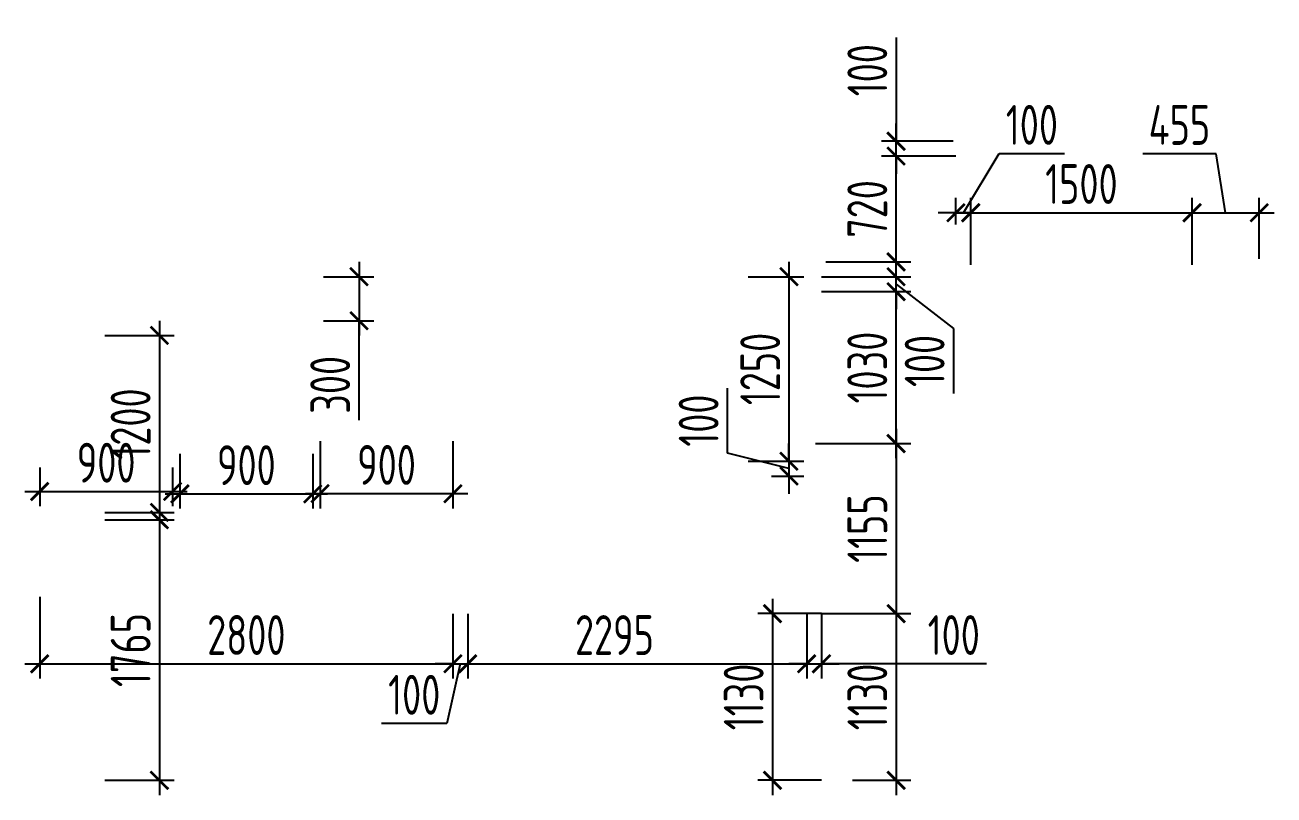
# Model space of a CAD drawing. Header units: millimetres. Extents: x -350007 to 536090, y -888 to 198380.
# Drawn here: x 212076 to 220541, y 75066 to 80287 of the extents above; entities that cross this region are included whole.
import ezdxf

# ---------------------------------------------------------------- set-up
doc = ezdxf.new("R2010")
doc.units = ezdxf.units.MM
doc.layers.add('АР_Размеры нов.', color=15, linetype='Continuous', lineweight=0)
doc.styles.add('ISOCPEUR', font='isocpeur.ttf', dxfattribs={"width": 0.7})
doc.dimstyles.new('R_100', dxfattribs={"dimtxt": 270, "dimasz": 120, "dimexe": 100, "dimexo": 0, "dimgap": 60, "dimtad": 1, "dimdec": 0, "dimrnd": 5, "dimzin": 0, "dimdsep": 46, "dimtxsty": 'ISOCPEUR', "dimblk": 'ARCHTICK', "dimcen": 0, "dimdle": 100, "dimclrd": 256, "dimclre": 256, "dimclrt": 256, "dimadec": 0, "dimazin": 0, "dimtfac": 2, "dimtdec": 0, "dimtofl": 0, "dimtmove": 1, "dimatfit": 3, "dimfxl": 1, "dimtvp": 3, "dimtolj": 1, "dimtzin": 0, "dimarcsym": 0})

# ---------------------------------------------------------------- blocks, each defined once
blk = doc.blocks.new('_ArchTick')
at = {"color": 0, "linetype": 'ByBlock', "const_width": 0.15}
blk.add_lwpolyline([(-0.5, -0.5), (0.5, 0.5)], dxfattribs=at)
blk = doc.blocks.new('*D2578')
at = {"layer": 'Defpoints', "color": 0, "ltscale": 100, "transparency": 16777216}
for p in [(217473.3, 76295.7), (217141.4, 75165.7), (217473.3, 75165.7)]:
    blk.add_point(p, dxfattribs=at)
at = {"layer": 'АР_Размеры нов.', "lineweight": -2, "ltscale": 100, "transparency": 16777216}
for p, q in [((217141.4, 76395.7), (217141.4, 75065.7)), ((217473.3, 76295.7), (217041.4, 76295.7)), ((217473.3, 75165.7), (217041.4, 75165.7))]:
    blk.add_line(p, q, dxfattribs=at)
at = {"layer": 'АР_Размеры нов.', "lineweight": -2, "ltscale": 100, "transparency": 16777216, "xscale": 120, "yscale": 120, "zscale": 120}
for p, rotation in [((217141.4, 76295.7), 90), ((217141.4, 75165.7), 270)]:
    blk.add_blockref('_ArchTick', p, dxfattribs=dict(at, rotation=rotation))
at = {"layer": 'АР_Размеры нов.', "ltscale": 100, "transparency": 16777216, "insert": (216946.4, 75730.7), "char_height": 270, "attachment_point": 5, "rotation": 90, "style": 'ISOCPEUR'}
blk.add_mtext('\\A1;1130', dxfattribs=at)
blk = doc.blocks.new('*D2617')
at = {"layer": 'Defpoints', "color": 0, "ltscale": 100, "transparency": 16777216}
for p in [(219985.1, 79013.9), (218485.2, 78660.4), (219985.1, 78660.4)]:
    blk.add_point(p, dxfattribs=at)
at = {"layer": 'АР_Размеры нов.', "lineweight": -2, "ltscale": 100, "transparency": 16777216}
for p, q in [((218485.2, 78660.4), (218485.2, 79113.9)), ((219985.1, 78660.4), (219985.1, 79113.9)), ((218385.2, 79013.9), (220085.1, 79013.9))]:
    blk.add_line(p, q, dxfattribs=at)
at = {"layer": 'АР_Размеры нов.', "lineweight": -2, "ltscale": 100, "transparency": 16777216, "xscale": 120, "yscale": 120, "zscale": 120, "rotation": 180}
blk.add_blockref('_ArchTick', (218485.2, 79013.9), dxfattribs=at)
at = {"layer": 'АР_Размеры нов.', "lineweight": -2, "ltscale": 100, "transparency": 16777216, "xscale": 120, "yscale": 120, "zscale": 120}
blk.add_blockref('_ArchTick', (219985.1, 79013.9), dxfattribs=at)
at = {"layer": 'АР_Размеры нов.', "ltscale": 100, "transparency": 16777216, "insert": (219235.2, 79208.9), "char_height": 270, "attachment_point": 5, "style": 'ISOCPEUR'}
blk.add_mtext('\\A1;1500', dxfattribs=at)
blk = doc.blocks.new('*D1772')
at = {"layer": 'Defpoints', "color": 0, "ltscale": 100, "transparency": 16777216}
for p in [(217473.3, 78479), (217979.3, 78479), (217433.3, 77448.7)]:
    blk.add_point(p, dxfattribs=at)
at = {"layer": 'АР_Размеры нов.', "lineweight": -2, "ltscale": 100, "transparency": 16777216}
for p, q in [((217979.3, 77348.7), (217979.3, 78579)), ((217473.3, 78479), (218079.3, 78479)), ((217433.3, 77448.7), (218079.3, 77448.7))]:
    blk.add_line(p, q, dxfattribs=at)
at = {"layer": 'АР_Размеры нов.', "lineweight": -2, "ltscale": 100, "transparency": 16777216, "xscale": 120, "yscale": 120, "zscale": 120}
for p, rotation in [((217979.3, 78479), 90), ((217979.3, 77448.7), 270)]:
    blk.add_blockref('_ArchTick', p, dxfattribs=dict(at, rotation=rotation))
at = {"layer": 'АР_Размеры нов.', "ltscale": 100, "transparency": 16777216, "insert": (217784.3, 77963.9), "char_height": 270, "attachment_point": 5, "rotation": 90, "style": 'ISOCPEUR'}
blk.add_mtext('\\A1;1030', dxfattribs=at)
blk = doc.blocks.new('*D1786')
at = {"layer": 'Defpoints', "color": 0, "ltscale": 500, "transparency": 16777216}
for p in [(214099.6, 78580.3), (214099.6, 78281.5), (214339.4, 78281.5)]:
    blk.add_point(p, dxfattribs=at)
at = {"layer": 'АР_Размеры нов.', "lineweight": -2, "ltscale": 500, "transparency": 16777216}
for p, q in [((214339.4, 78680.3), (214339.4, 78181.5)), ((214099.6, 78580.3), (214439.4, 78580.3)), ((214099.6, 78281.5), (214439.4, 78281.5)), ((214339.4, 77607.6), (214339.4, 78281.5))]:
    blk.add_line(p, q, dxfattribs=at)
at = {"layer": 'АР_Размеры нов.', "lineweight": -2, "ltscale": 500, "transparency": 16777216, "xscale": 120, "yscale": 120, "zscale": 120}
for p, rotation in [((214339.4, 78580.3), 90), ((214339.4, 78281.5), 270)]:
    blk.add_blockref('_ArchTick', p, dxfattribs=dict(at, rotation=rotation))
at = {"layer": 'АР_Размеры нов.', "lineweight": 13, "ltscale": 500, "transparency": 16777216, "insert": (214144.4, 77847.1), "char_height": 270, "attachment_point": 5, "rotation": 90, "style": 'ISOCPEUR'}
blk.add_mtext('\\A1;300', dxfattribs=at)
blk = doc.blocks.new('*D1787')
at = {"layer": 'Defpoints', "color": 0, "ltscale": 500, "transparency": 16777216}
for p in [(212616.5, 78181.5), (212616.5, 76981.5), (212986.6, 76981.5)]:
    blk.add_point(p, dxfattribs=at)
at = {"layer": 'АР_Размеры нов.', "lineweight": -2, "ltscale": 500, "transparency": 16777216}
for p, q in [((212986.6, 78281.5), (212986.6, 76881.5)), ((212616.5, 78181.5), (213086.6, 78181.5)), ((212616.5, 76981.5), (213086.6, 76981.5))]:
    blk.add_line(p, q, dxfattribs=at)
at = {"layer": 'АР_Размеры нов.', "lineweight": -2, "ltscale": 500, "transparency": 16777216, "xscale": 120, "yscale": 120, "zscale": 120}
for p, rotation in [((212986.6, 78181.5), 90), ((212986.6, 76981.5), 270)]:
    blk.add_blockref('_ArchTick', p, dxfattribs=dict(at, rotation=rotation))
at = {"layer": 'АР_Размеры нов.', "lineweight": 13, "ltscale": 500, "transparency": 16777216, "insert": (212791.6, 77581.5), "char_height": 270, "attachment_point": 5, "rotation": 90, "style": 'ISOCPEUR'}
blk.add_mtext('\\A1;1200', dxfattribs=at)
blk = doc.blocks.new('*D1788')
at = {"layer": 'Defpoints', "color": 0, "ltscale": 500, "transparency": 16777216}
for p in [(212616.5, 76931.5), (212616.5, 75165.7), (212986.6, 75165.7)]:
    blk.add_point(p, dxfattribs=at)
at = {"layer": 'АР_Размеры нов.', "lineweight": -2, "ltscale": 500, "transparency": 16777216}
for p, q in [((212986.6, 77031.5), (212986.6, 75065.7)), ((212616.5, 76931.5), (213086.6, 76931.5)), ((212616.5, 75165.7), (213086.6, 75165.7))]:
    blk.add_line(p, q, dxfattribs=at)
at = {"layer": 'АР_Размеры нов.', "lineweight": -2, "ltscale": 500, "transparency": 16777216, "xscale": 120, "yscale": 120, "zscale": 120}
for p, rotation in [((212986.6, 76931.5), 90), ((212986.6, 75165.7), 270)]:
    blk.add_blockref('_ArchTick', p, dxfattribs=dict(at, rotation=rotation))
at = {"layer": 'АР_Размеры нов.', "lineweight": 13, "ltscale": 500, "transparency": 16777216, "insert": (212791.6, 76048.6), "char_height": 270, "attachment_point": 5, "rotation": 90, "style": 'ISOCPEUR'}
blk.add_mtext('\\A1;1765', dxfattribs=at)
blk = doc.blocks.new('*D1789')
at = {"layer": 'Defpoints', "color": 0, "ltscale": 500, "transparency": 16777216}
for p in [(212175.6, 77285.7), (213075.6, 77285.7), (213075.6, 77124.1)]:
    blk.add_point(p, dxfattribs=at)
at = {"layer": 'АР_Размеры нов.', "lineweight": -2, "ltscale": 500, "transparency": 16777216}
for p, q in [((212175.6, 77285.7), (212175.6, 77024.1)), ((213075.6, 77285.7), (213075.6, 77024.1)), ((212075.6, 77124.1), (213175.6, 77124.1))]:
    blk.add_line(p, q, dxfattribs=at)
at = {"layer": 'АР_Размеры нов.', "lineweight": -2, "ltscale": 500, "transparency": 16777216, "xscale": 120, "yscale": 120, "zscale": 120, "rotation": 180}
blk.add_blockref('_ArchTick', (212175.6, 77124.1), dxfattribs=at)
at = {"layer": 'АР_Размеры нов.', "lineweight": -2, "ltscale": 500, "transparency": 16777216, "xscale": 120, "yscale": 120, "zscale": 120}
blk.add_blockref('_ArchTick', (213075.6, 77124.1), dxfattribs=at)
at = {"layer": 'АР_Размеры нов.', "lineweight": 13, "ltscale": 500, "transparency": 16777216, "insert": (212625.6, 77319.1), "char_height": 270, "attachment_point": 5, "style": 'ISOCPEUR'}
blk.add_mtext('\\A1;900', dxfattribs=at)
blk = doc.blocks.new('*D1790')
at = {"layer": 'Defpoints', "color": 0, "ltscale": 500, "transparency": 16777216}
for p in [(213125.6, 77378.2), (214025.9, 77378.2), (214025.9, 77107.4)]:
    blk.add_point(p, dxfattribs=at)
at = {"layer": 'АР_Размеры нов.', "lineweight": -2, "ltscale": 500, "transparency": 16777216}
for p, q in [((213125.6, 77378.2), (213125.6, 77007.4)), ((214025.9, 77378.2), (214025.9, 77007.4)), ((213025.6, 77107.4), (214125.9, 77107.4))]:
    blk.add_line(p, q, dxfattribs=at)
at = {"layer": 'АР_Размеры нов.', "lineweight": -2, "ltscale": 500, "transparency": 16777216, "xscale": 120, "yscale": 120, "zscale": 120, "rotation": 180}
blk.add_blockref('_ArchTick', (213125.6, 77107.4), dxfattribs=at)
at = {"layer": 'АР_Размеры нов.', "lineweight": -2, "ltscale": 500, "transparency": 16777216, "xscale": 120, "yscale": 120, "zscale": 120}
blk.add_blockref('_ArchTick', (214025.9, 77107.4), dxfattribs=at)
at = {"layer": 'АР_Размеры нов.', "lineweight": 13, "ltscale": 500, "transparency": 16777216, "insert": (213575.8, 77302.4), "char_height": 270, "attachment_point": 5, "style": 'ISOCPEUR'}
blk.add_mtext('\\A1;900', dxfattribs=at)
blk = doc.blocks.new('*D1791')
at = {"layer": 'Defpoints', "color": 0, "ltscale": 500, "transparency": 16777216}
for p in [(214075.9, 77464.3), (214975.9, 77464.3), (214975.9, 77109.2)]:
    blk.add_point(p, dxfattribs=at)
at = {"layer": 'АР_Размеры нов.', "lineweight": -2, "ltscale": 500, "transparency": 16777216}
for p, q in [((214075.9, 77464.3), (214075.9, 77009.2)), ((214975.9, 77464.3), (214975.9, 77009.2)), ((213975.9, 77109.2), (215075.9, 77109.2))]:
    blk.add_line(p, q, dxfattribs=at)
at = {"layer": 'АР_Размеры нов.', "lineweight": -2, "ltscale": 500, "transparency": 16777216, "xscale": 120, "yscale": 120, "zscale": 120, "rotation": 180}
blk.add_blockref('_ArchTick', (214075.9, 77109.2), dxfattribs=at)
at = {"layer": 'АР_Размеры нов.', "lineweight": -2, "ltscale": 500, "transparency": 16777216, "xscale": 120, "yscale": 120, "zscale": 120}
blk.add_blockref('_ArchTick', (214975.9, 77109.2), dxfattribs=at)
at = {"layer": 'АР_Размеры нов.', "lineweight": 13, "ltscale": 500, "transparency": 16777216, "insert": (214525.9, 77304.2), "char_height": 270, "attachment_point": 5, "style": 'ISOCPEUR'}
blk.add_mtext('\\A1;900', dxfattribs=at)
blk = doc.blocks.new('*D1792')
at = {"layer": 'Defpoints', "color": 0, "ltscale": 500, "transparency": 16777216}
for p in [(212175.6, 76409), (214975.9, 76295.2), (214975.9, 75955.6)]:
    blk.add_point(p, dxfattribs=at)
at = {"layer": 'АР_Размеры нов.', "lineweight": -2, "ltscale": 500, "transparency": 16777216}
for p, q in [((212175.6, 76409), (212175.6, 75855.6)), ((214975.9, 76295.2), (214975.9, 75855.6)), ((212075.6, 75955.6), (215075.9, 75955.6))]:
    blk.add_line(p, q, dxfattribs=at)
at = {"layer": 'АР_Размеры нов.', "lineweight": -2, "ltscale": 500, "transparency": 16777216, "xscale": 120, "yscale": 120, "zscale": 120, "rotation": 180}
blk.add_blockref('_ArchTick', (212175.6, 75955.6), dxfattribs=at)
at = {"layer": 'АР_Размеры нов.', "lineweight": -2, "ltscale": 500, "transparency": 16777216, "xscale": 120, "yscale": 120, "zscale": 120}
blk.add_blockref('_ArchTick', (214975.9, 75955.6), dxfattribs=at)
at = {"layer": 'АР_Размеры нов.', "lineweight": 13, "ltscale": 500, "transparency": 16777216, "insert": (213575.8, 76150.6), "char_height": 270, "attachment_point": 5, "style": 'ISOCPEUR'}
blk.add_mtext('\\A1;2800', dxfattribs=at)
blk = doc.blocks.new('*D1793')
at = {"layer": 'Defpoints', "color": 0, "ltscale": 500, "transparency": 16777216}
for p in [(214975.9, 76295.2), (215075.9, 76295.2), (215075.9, 75955.6)]:
    blk.add_point(p, dxfattribs=at)
at = {"layer": 'АР_Размеры нов.', "lineweight": -2, "ltscale": 500, "transparency": 16777216}
for p, q in [((214975.9, 76295.2), (214975.9, 75855.6)), ((215075.9, 76295.2), (215075.9, 75855.6)), ((214975.9, 75955.6), (214855.9, 75955.6)), ((215025.9, 75955.6), (214934.2, 75550.5)), ((214975.9, 75955.6), (215075.9, 75955.6)), ((215075.9, 75955.6), (215195.9, 75955.6)), ((214934.2, 75550.5), (214492.9, 75550.5))]:
    blk.add_line(p, q, dxfattribs=at)
at = {"layer": 'АР_Размеры нов.', "lineweight": -2, "ltscale": 500, "transparency": 16777216, "xscale": 120, "yscale": 120, "zscale": 120}
blk.add_blockref('_ArchTick', (214975.9, 75955.6), dxfattribs=at)
at = {"layer": 'АР_Размеры нов.', "lineweight": -2, "ltscale": 500, "transparency": 16777216, "xscale": 120, "yscale": 120, "zscale": 120, "rotation": 180}
blk.add_blockref('_ArchTick', (215075.9, 75955.6), dxfattribs=at)
at = {"layer": 'АР_Размеры нов.', "lineweight": 13, "ltscale": 500, "transparency": 16777216, "insert": (214713.6, 75745.5), "char_height": 270, "attachment_point": 5, "style": 'ISOCPEUR'}
blk.add_mtext('\\A1;100', dxfattribs=at)
blk = doc.blocks.new('*D1794')
at = {"layer": 'Defpoints', "color": 0, "ltscale": 500, "transparency": 16777216}
for p in [(215075.9, 76295.2), (217373.3, 76295.7), (217373.3, 75955.6)]:
    blk.add_point(p, dxfattribs=at)
at = {"layer": 'АР_Размеры нов.', "lineweight": -2, "ltscale": 500, "transparency": 16777216}
for p, q in [((215075.9, 76295.2), (215075.9, 75855.6)), ((217373.3, 76295.7), (217373.3, 75855.6)), ((214975.9, 75955.6), (217473.3, 75955.6))]:
    blk.add_line(p, q, dxfattribs=at)
at = {"layer": 'АР_Размеры нов.', "lineweight": -2, "ltscale": 500, "transparency": 16777216, "xscale": 120, "yscale": 120, "zscale": 120, "rotation": 180}
blk.add_blockref('_ArchTick', (215075.9, 75955.6), dxfattribs=at)
at = {"layer": 'АР_Размеры нов.', "lineweight": -2, "ltscale": 500, "transparency": 16777216, "xscale": 120, "yscale": 120, "zscale": 120}
blk.add_blockref('_ArchTick', (217373.3, 75955.6), dxfattribs=at)
at = {"layer": 'АР_Размеры нов.', "lineweight": 13, "ltscale": 500, "transparency": 16777216, "insert": (216070.5, 76150.6), "char_height": 270, "attachment_point": 5, "style": 'ISOCPEUR'}
blk.add_mtext('\\A1;2295', dxfattribs=at)
blk = doc.blocks.new('*D1795')
at = {"layer": 'Defpoints', "color": 0, "ltscale": 500, "transparency": 16777216}
for p in [(217373.3, 76295.7), (217473.3, 76295.7), (217473.3, 75955.6)]:
    blk.add_point(p, dxfattribs=at)
at = {"layer": 'АР_Размеры нов.', "lineweight": -2, "ltscale": 500, "transparency": 16777216}
for p, q in [((217373.3, 76295.7), (217373.3, 75855.6)), ((217473.3, 76295.7), (217473.3, 75855.6)), ((217373.3, 75955.6), (217253.3, 75955.6)), ((217373.3, 75955.6), (217473.3, 75955.6)), ((217473.3, 75955.6), (217593.3, 75955.6)), ((218591, 75955.6), (217473.3, 75955.6))]:
    blk.add_line(p, q, dxfattribs=at)
at = {"layer": 'АР_Размеры нов.', "lineweight": -2, "ltscale": 500, "transparency": 16777216, "xscale": 120, "yscale": 120, "zscale": 120}
blk.add_blockref('_ArchTick', (217373.3, 75955.6), dxfattribs=at)
at = {"layer": 'АР_Размеры нов.', "lineweight": -2, "ltscale": 500, "transparency": 16777216, "xscale": 120, "yscale": 120, "zscale": 120, "rotation": 180}
blk.add_blockref('_ArchTick', (217473.3, 75955.6), dxfattribs=at)
at = {"layer": 'АР_Размеры нов.', "lineweight": 13, "ltscale": 500, "transparency": 16777216, "insert": (218370.3, 76150.6), "char_height": 270, "attachment_point": 5, "style": 'ISOCPEUR'}
blk.add_mtext('\\A1;100', dxfattribs=at)
blk = doc.blocks.new('*D1796')
at = {"layer": 'Defpoints', "color": 0, "ltscale": 500, "transparency": 16777216}
for p in [(217473.3, 78580.3), (217979.3, 78580.3), (217473.3, 78479)]:
    blk.add_point(p, dxfattribs=at)
at = {"layer": 'АР_Размеры нов.', "lineweight": -2, "ltscale": 500, "transparency": 16777216}
for p, q in [((217979.3, 78580.3), (217979.3, 78700.3)), ((217473.3, 78580.3), (218079.3, 78580.3)), ((217979.3, 78479), (217979.3, 78580.3)), ((217473.3, 78479), (218079.3, 78479)), ((217979.3, 78529.7), (218367.8, 78229.5)), ((217979.3, 78479), (217979.3, 78359)), ((218367.8, 78229.5), (218367.8, 77788.2))]:
    blk.add_line(p, q, dxfattribs=at)
at = {"layer": 'АР_Размеры нов.', "lineweight": -2, "ltscale": 500, "transparency": 16777216, "xscale": 120, "yscale": 120, "zscale": 120}
for p, rotation in [((217979.3, 78580.3), 270), ((217979.3, 78479), 90)]:
    blk.add_blockref('_ArchTick', p, dxfattribs=dict(at, rotation=rotation))
at = {"layer": 'АР_Размеры нов.', "lineweight": 13, "ltscale": 500, "transparency": 16777216, "insert": (218172.8, 78008.9), "char_height": 270, "attachment_point": 5, "rotation": 90, "style": 'ISOCPEUR'}
blk.add_mtext('\\A1;100', dxfattribs=at)
blk = doc.blocks.new('*D1797')
at = {"layer": 'Defpoints', "color": 0, "ltscale": 500, "transparency": 16777216}
for p in [(217433.3, 77448.7), (217473.3, 76295.7), (217979.3, 76295.7)]:
    blk.add_point(p, dxfattribs=at)
at = {"layer": 'АР_Размеры нов.', "lineweight": -2, "ltscale": 500, "transparency": 16777216}
for p, q in [((217979.3, 77548.7), (217979.3, 76195.7)), ((217433.3, 77448.7), (218079.3, 77448.7)), ((217473.3, 76295.7), (218079.3, 76295.7))]:
    blk.add_line(p, q, dxfattribs=at)
at = {"layer": 'АР_Размеры нов.', "lineweight": -2, "ltscale": 500, "transparency": 16777216, "xscale": 120, "yscale": 120, "zscale": 120}
for p, rotation in [((217979.3, 77448.7), 90), ((217979.3, 76295.7), 270)]:
    blk.add_blockref('_ArchTick', p, dxfattribs=dict(at, rotation=rotation))
at = {"layer": 'АР_Размеры нов.', "lineweight": 13, "ltscale": 500, "transparency": 16777216, "insert": (217784.3, 76872.2), "char_height": 270, "attachment_point": 5, "rotation": 90, "style": 'ISOCPEUR'}
blk.add_mtext('\\A1;1155', dxfattribs=at)
blk = doc.blocks.new('*D1798')
at = {"layer": 'Defpoints', "color": 0, "ltscale": 500, "transparency": 16777216}
for p in [(217473.3, 76295.7), (217683.9, 75165.7), (217979.3, 75165.7)]:
    blk.add_point(p, dxfattribs=at)
at = {"layer": 'АР_Размеры нов.', "lineweight": -2, "ltscale": 500, "transparency": 16777216}
for p, q in [((217979.3, 76395.7), (217979.3, 75065.7)), ((217473.3, 76295.7), (218079.3, 76295.7)), ((217683.9, 75165.7), (218079.3, 75165.7))]:
    blk.add_line(p, q, dxfattribs=at)
at = {"layer": 'АР_Размеры нов.', "lineweight": -2, "ltscale": 500, "transparency": 16777216, "xscale": 120, "yscale": 120, "zscale": 120}
for p, rotation in [((217979.3, 76295.7), 90), ((217979.3, 75165.7), 270)]:
    blk.add_blockref('_ArchTick', p, dxfattribs=dict(at, rotation=rotation))
at = {"layer": 'АР_Размеры нов.', "lineweight": 13, "ltscale": 500, "transparency": 16777216, "insert": (217784.3, 75730.7), "char_height": 270, "attachment_point": 5, "rotation": 90, "style": 'ISOCPEUR'}
blk.add_mtext('\\A1;1130', dxfattribs=at)
blk = doc.blocks.new('*D1799')
at = {"layer": 'Defpoints', "color": 0, "ltscale": 500, "transparency": 16777216}
for p in [(216977.6, 78580.4), (216977.6, 77328.7), (217253.4, 77328.7)]:
    blk.add_point(p, dxfattribs=at)
at = {"layer": 'АР_Размеры нов.', "lineweight": -2, "ltscale": 500, "transparency": 16777216}
for p, q in [((217253.4, 78680.4), (217253.4, 77228.7)), ((216977.6, 78580.4), (217353.4, 78580.4)), ((216977.6, 77328.7), (217353.4, 77328.7))]:
    blk.add_line(p, q, dxfattribs=at)
at = {"layer": 'АР_Размеры нов.', "lineweight": -2, "ltscale": 500, "transparency": 16777216, "xscale": 120, "yscale": 120, "zscale": 120}
for p, rotation in [((217253.4, 78580.4), 90), ((217253.4, 77328.7), 270)]:
    blk.add_blockref('_ArchTick', p, dxfattribs=dict(at, rotation=rotation))
at = {"layer": 'АР_Размеры нов.', "lineweight": 13, "ltscale": 500, "transparency": 16777216, "insert": (217058.4, 77954.6), "char_height": 270, "attachment_point": 5, "rotation": 90, "style": 'ISOCPEUR'}
blk.add_mtext('\\A1;1250', dxfattribs=at)
blk = doc.blocks.new('*D1800')
at = {"layer": 'Defpoints', "color": 0, "ltscale": 500, "transparency": 16777216}
for p in [(217134.1, 77328.7), (217134.1, 77228.7), (217253.4, 77228.7)]:
    blk.add_point(p, dxfattribs=at)
at = {"layer": 'АР_Размеры нов.', "lineweight": -2, "ltscale": 500, "transparency": 16777216}
for p, q in [((216836, 77383.8), (216836, 77825.1)), ((217253.4, 77278.7), (216836, 77383.8)), ((217253.4, 77328.7), (217253.4, 77448.7)), ((217134.1, 77328.7), (217353.4, 77328.7)), ((217253.4, 77328.7), (217253.4, 77228.7)), ((217134.1, 77228.7), (217353.4, 77228.7)), ((217253.4, 77228.7), (217253.4, 77108.7))]:
    blk.add_line(p, q, dxfattribs=at)
at = {"layer": 'АР_Размеры нов.', "lineweight": -2, "ltscale": 500, "transparency": 16777216, "xscale": 120, "yscale": 120, "zscale": 120}
for p, rotation in [((217253.4, 77328.7), 270), ((217253.4, 77228.7), 90)]:
    blk.add_blockref('_ArchTick', p, dxfattribs=dict(at, rotation=rotation))
at = {"layer": 'АР_Размеры нов.', "lineweight": 13, "ltscale": 500, "transparency": 16777216, "insert": (216641, 77604.4), "char_height": 270, "attachment_point": 5, "rotation": 90, "style": 'ISOCPEUR'}
blk.add_mtext('\\A1;100', dxfattribs=at)
blk = doc.blocks.new('*D2105')
at = {"layer": 'Defpoints', "color": 0, "ltscale": 500, "transparency": 16777216}
for p in [(217473.3, 78580.3), (217979.3, 78580.3), (217473.3, 78479)]:
    blk.add_point(p, dxfattribs=at)
at = {"layer": 'АР_Размеры нов.', "lineweight": -2, "ltscale": 500, "transparency": 16777216}
for p, q in [((217979.3, 78580.3), (217979.3, 78700.3)), ((217473.3, 78580.3), (218079.3, 78580.3)), ((217979.3, 78479), (217979.3, 78580.3)), ((217473.3, 78479), (218079.3, 78479)), ((217979.3, 78529.7), (218367.8, 78229.5)), ((217979.3, 78479), (217979.3, 78359)), ((218367.8, 78229.5), (218367.8, 77788.2))]:
    blk.add_line(p, q, dxfattribs=at)
at = {"layer": 'АР_Размеры нов.', "lineweight": -2, "ltscale": 500, "transparency": 16777216, "xscale": 120, "yscale": 120, "zscale": 120}
for p, rotation in [((217979.3, 78580.3), 270), ((217979.3, 78479), 90)]:
    blk.add_blockref('_ArchTick', p, dxfattribs=dict(at, rotation=rotation))
at = {"layer": 'АР_Размеры нов.', "lineweight": 13, "ltscale": 500, "transparency": 16777216, "insert": (218172.8, 78008.9), "char_height": 270, "attachment_point": 5, "rotation": 90, "style": 'ISOCPEUR'}
blk.add_mtext('\\A1;100', dxfattribs=at)
blk = doc.blocks.new('*D2106')
at = {"layer": 'Defpoints', "color": 0, "ltscale": 500, "transparency": 16777216}
for p in [(218385.2, 79013.9), (218385.2, 78934.2), (218485.2, 78660.4)]:
    blk.add_point(p, dxfattribs=at)
at = {"layer": 'АР_Размеры нов.', "lineweight": -2, "ltscale": 500, "transparency": 16777216}
for p, q in [((218435.2, 79013.9), (218679, 79414.9)), ((218679, 79414.9), (219120.3, 79414.9)), ((218385.2, 78934.2), (218385.2, 79113.9)), ((218485.2, 78660.4), (218485.2, 79113.9)), ((218385.2, 79013.9), (218265.2, 79013.9)), ((218485.2, 79013.9), (218385.2, 79013.9)), ((218485.2, 79013.9), (218605.2, 79013.9))]:
    blk.add_line(p, q, dxfattribs=at)
at = {"layer": 'АР_Размеры нов.', "lineweight": -2, "ltscale": 500, "transparency": 16777216, "xscale": 120, "yscale": 120, "zscale": 120}
blk.add_blockref('_ArchTick', (218385.2, 79013.9), dxfattribs=at)
at = {"layer": 'АР_Размеры нов.', "lineweight": -2, "ltscale": 500, "transparency": 16777216, "xscale": 120, "yscale": 120, "zscale": 120, "rotation": 180}
blk.add_blockref('_ArchTick', (218485.2, 79013.9), dxfattribs=at)
at = {"layer": 'АР_Размеры нов.', "lineweight": 13, "ltscale": 500, "transparency": 16777216, "insert": (218899.7, 79609.9), "char_height": 270, "attachment_point": 5, "style": 'ISOCPEUR'}
blk.add_mtext('\\A1;100', dxfattribs=at)
blk = doc.blocks.new('*D2107')
at = {"layer": 'Defpoints', "color": 0, "ltscale": 500, "transparency": 16777216}
for p in [(217979.3, 79398.5), (218385.2, 79398.5), (217502.3, 78680.3)]:
    blk.add_point(p, dxfattribs=at)
at = {"layer": 'АР_Размеры нов.', "lineweight": -2, "ltscale": 500, "transparency": 16777216}
for p, q in [((217979.3, 78580.3), (217979.3, 79498.5)), ((218385.2, 79398.5), (217879.3, 79398.5)), ((217502.3, 78680.3), (218079.3, 78680.3))]:
    blk.add_line(p, q, dxfattribs=at)
at = {"layer": 'АР_Размеры нов.', "lineweight": -2, "ltscale": 500, "transparency": 16777216, "xscale": 120, "yscale": 120, "zscale": 120}
for p, rotation in [((217979.3, 79398.5), 90), ((217979.3, 78680.3), 270)]:
    blk.add_blockref('_ArchTick', p, dxfattribs=dict(at, rotation=rotation))
at = {"layer": 'АР_Размеры нов.', "lineweight": 13, "ltscale": 500, "transparency": 16777216, "insert": (217784.3, 79039.4), "char_height": 270, "attachment_point": 5, "rotation": 90, "style": 'ISOCPEUR'}
blk.add_mtext('\\A1;720', dxfattribs=at)
blk = doc.blocks.new('*D2108')
at = {"layer": 'Defpoints', "color": 0, "ltscale": 500, "transparency": 16777216}
for p in [(217979.3, 79498.5), (218365.2, 79498.5), (218385.2, 79398.5)]:
    blk.add_point(p, dxfattribs=at)
at = {"layer": 'АР_Размеры нов.', "lineweight": -2, "ltscale": 500, "transparency": 16777216}
for p, q in [((217979.3, 80201.1), (217979.3, 79498.5)), ((217979.3, 79498.5), (217979.3, 79618.5)), ((218365.2, 79498.5), (217879.3, 79498.5)), ((217979.3, 79398.5), (217979.3, 79498.5)), ((218385.2, 79398.5), (217879.3, 79398.5)), ((217979.3, 79398.5), (217979.3, 79278.5))]:
    blk.add_line(p, q, dxfattribs=at)
at = {"layer": 'АР_Размеры нов.', "lineweight": -2, "ltscale": 500, "transparency": 16777216, "xscale": 120, "yscale": 120, "zscale": 120}
for p, rotation in [((217979.3, 79498.5), 270), ((217979.3, 79398.5), 90)]:
    blk.add_blockref('_ArchTick', p, dxfattribs=dict(at, rotation=rotation))
at = {"layer": 'АР_Размеры нов.', "lineweight": 13, "ltscale": 500, "transparency": 16777216, "insert": (217784.3, 79980.5), "char_height": 270, "attachment_point": 5, "rotation": 90, "style": 'ISOCPEUR'}
blk.add_mtext('\\A1;100', dxfattribs=at)
blk = doc.blocks.new('*D2109')
at = {"layer": 'Defpoints', "color": 0, "ltscale": 500, "transparency": 16777216}
for p in [(220440.6, 79013.9), (219985.1, 78660.4), (220440.6, 78700.3)]:
    blk.add_point(p, dxfattribs=at)
at = {"layer": 'АР_Размеры нов.', "lineweight": -2, "ltscale": 500, "transparency": 16777216}
for p, q in [((220148.5, 79414.3), (219650.5, 79414.3)), ((220212.9, 79013.9), (220148.5, 79414.3)), ((219985.1, 78660.4), (219985.1, 79113.9)), ((220440.6, 78700.3), (220440.6, 79113.9)), ((219885.1, 79013.9), (220540.6, 79013.9))]:
    blk.add_line(p, q, dxfattribs=at)
at = {"layer": 'АР_Размеры нов.', "lineweight": -2, "ltscale": 500, "transparency": 16777216, "xscale": 120, "yscale": 120, "zscale": 120, "rotation": 180}
blk.add_blockref('_ArchTick', (219985.1, 79013.9), dxfattribs=at)
at = {"layer": 'АР_Размеры нов.', "lineweight": -2, "ltscale": 500, "transparency": 16777216, "xscale": 120, "yscale": 120, "zscale": 120}
blk.add_blockref('_ArchTick', (220440.6, 79013.9), dxfattribs=at)
at = {"layer": 'АР_Размеры нов.', "lineweight": 13, "ltscale": 500, "transparency": 16777216, "insert": (219899.5, 79609.3), "char_height": 270, "attachment_point": 5, "style": 'ISOCPEUR'}
blk.add_mtext('\\A1;455', dxfattribs=at)

msp = doc.modelspace()

# ---------------------------------------------------------------- dimensions: what is measured, and where the dimension line sits
at = {"layer": 'АР_Размеры нов.', "lineweight": 13, "ltscale": 500}
for base, p1, p2, picture, middle in [((217979.3, 79498.5), (218385.2, 79398.5), (218365.2, 79498.5), '*D2108', (217997.1, 79980.5)), ((214339.4, 78281.5), (214099.6, 78580.3), (214099.6, 78281.5), '*D1786', (214350.9, 77847.1)), ((217979.3, 78580.3), (217473.3, 78479), (217473.3, 78580.3), '*D1796', (218367.8, 78169.5)), ((217979.3, 78580.3), (217473.3, 78479), (217473.3, 78580.3), '*D2105', (218367.8, 78169.5)), ((217253.4, 77228.7), (217134.1, 77328.7), (217134.1, 77228.7), '*D1800', (216836, 77443.8))]:
    dim = msp.add_linear_dim(base=base, p1=p1, p2=p2, angle=90, dimstyle='R_100', override={"dimpost": '\\X'}, dxfattribs=at)
    dim.commit()
    dim.dimension.update_dxf_attribs({"geometry": picture, "text_midpoint": middle, "dimtype": 160})
for base, p1, p2, override, picture, middle in [((218385.2, 79013.9), (218485.2, 78660.4), (218385.2, 78934.2), {"dimpost": '\\X', "dimfxl": 2.5, "dimarcsym": 1}, '*D2106', (218739, 79414.9)), ((220440.6145, 79013.933), (219985.1453, 78660.3536), (220440.6145, 78700.3286), {"dimpost": '\\X', "dimfxl": 2.5, "dimarcsym": 1}, '*D2109', (220088.529, 79414.3375)), ((215075.9, 75955.6), (214975.9, 76295.2), (215075.9, 76295.2), {"dimpost": '\\X'}, '*D1793', (214874.2, 75550.5)), ((217373.3, 75955.6), (215075.9, 76295.2), (217373.3, 76295.7), {"dimpost": '\\X'}, '*D1794', (216070.5, 75955.6)), ((217473.3, 75955.6), (217373.3, 76295.7), (217473.3, 76295.7), {"dimpost": '\\X'}, '*D1795', (218370.3, 76092.9))]:
    dim = msp.add_linear_dim(base=base, p1=p1, p2=p2, dimstyle='R_100', override=override, dxfattribs=at)
    dim.commit()
    dim.dimension.update_dxf_attribs({"geometry": picture, "text_midpoint": middle, "dimtype": 160})
for base, p1, p2, override, picture, middle in [((217979.3, 79398.5), (217502.3, 78680.3), (218385.2, 79398.5), {"dimpost": '\\X'}, '*D2107', (217784.3, 79039.4)), ((217253.4, 77328.7), (216977.6, 78580.4), (216977.6, 77328.7), {"dimpost": '\\X'}, '*D1799', (217058.4, 77954.6)), ((212986.6, 76981.5), (212616.5, 78181.5), (212616.5, 76981.5), {"dimpost": '\\X'}, '*D1787', (212791.6, 77581.5)), ((217979.3, 76295.7), (217433.3, 77448.7), (217473.3, 76295.7), {"dimpost": '\\X', "dimfxl": 2.5, "dimarcsym": 1}, '*D1797', (217784.3, 76872.2)), ((212986.6, 75165.7), (212616.5, 76931.5), (212616.5, 75165.7), {"dimpost": '\\X'}, '*D1788', (212791.6, 76048.6)), ((217979.3, 75165.7), (217473.3, 76295.7), (217683.9, 75165.7), {"dimpost": '\\X', "dimfxl": 2.5, "dimarcsym": 1}, '*D1798', (217784.3, 75730.7))]:
    dim = msp.add_linear_dim(base=base, p1=p1, p2=p2, angle=90, dimstyle='R_100', override=override, dxfattribs=at)
    dim.commit()
    dim.dimension.update_dxf_attribs({"geometry": picture, "text_midpoint": middle})
at = {"layer": 'АР_Размеры нов.', "ltscale": 100}
dim = msp.add_linear_dim(base=(219985.1, 79013.9), p1=(218485.2, 78660.4), p2=(219985.1, 78660.4), dimstyle='R_100', override={"dimpost": '\\X', "dimfxl": 2.5, "dimarcsym": 1}, dxfattribs=at)
dim.commit()
dim.dimension.update_dxf_attribs({"geometry": '*D2617', "text_midpoint": (219235.2, 79208.9)})
for base, p1, p2, picture, middle in [((217979.3, 78479), (217433.3, 77448.7), (217473.3, 78479), '*D1772', (217784.3, 77963.9)), ((217141.4, 75165.7), (217473.3, 76295.7), (217473.3, 75165.7), '*D2578', (216946.4, 75730.7))]:
    dim = msp.add_linear_dim(base=base, p1=p1, p2=p2, angle=90, dimstyle='R_100', override={"dimpost": '\\X', "dimfxl": 2.5, "dimarcsym": 1}, dxfattribs=at)
    dim.commit()
    dim.dimension.update_dxf_attribs({"geometry": picture, "text_midpoint": middle})
at = {"layer": 'АР_Размеры нов.', "lineweight": 13, "ltscale": 500}
for base, p1, p2, picture, middle in [((213075.6, 77124.1), (212175.6, 77285.7), (213075.6, 77285.7), '*D1789', (212625.6, 77319.1)), ((214025.9, 77107.4), (213125.6, 77378.2), (214025.9, 77378.2), '*D1790', (213575.8, 77302.4)), ((214975.9, 77109.2), (214075.9, 77464.3), (214975.9, 77464.3), '*D1791', (214525.9, 77304.2)), ((214975.9, 75955.6), (212175.6, 76409), (214975.9, 76295.2), '*D1792', (213575.8, 76150.6))]:
    dim = msp.add_linear_dim(base=base, p1=p1, p2=p2, dimstyle='R_100', override={"dimpost": '\\X'}, dxfattribs=at)
    dim.commit()
    dim.dimension.update_dxf_attribs({"geometry": picture, "text_midpoint": middle})

doc.saveas('drawing.dxf')
